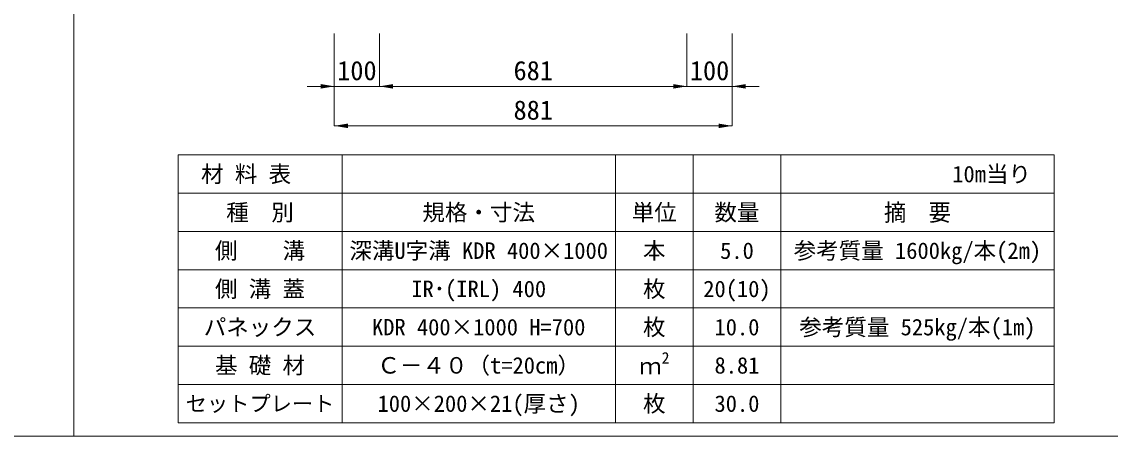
# Model space of a CAD drawing. Units: millimetres at full size. Extents: x 172874 to 217143, y 854931 to 903297.
# Drawn here: x 207428 to 209837, y 855531 to 856449 of the extents above; entities that cross this region are included whole.
import ezdxf
from ezdxf.enums import TextEntityAlignment as Align

# ---------------------------------------------------------------- set-up
doc = ezdxf.new("R2010")
doc.units = ezdxf.units.MM
doc.header["$LTSCALE"] = 20
for name, color, linetype, lineweight in [('Defpoints_3', 8, 'Continuous', 0), ('図枠', 5, 'Continuous', 13), ('寸法・材料表', 7, 'Continuous', 13), ('寸法線', 7, 'Continuous', 13)]:
    doc.layers.add(name, color=color, linetype=linetype, lineweight=lineweight)
doc.styles.add('ＭＳ ゴシック', font='')
doc.styles.add('ＭＳ Ｐゴシック', font='')
doc.styles.get('ＭＳ ゴシック').set_extended_font_data('MS Gothic')
doc.styles.get('ＭＳ Ｐゴシック').set_extended_font_data('MS PGothic')

# ---------------------------------------------------------------- blocks, each defined once
blk = doc.blocks.new('filled_arrow')
at = {"color": 0, "linetype": 'Continuous', "lineweight": -2}
blk.add_solid([(7.5, 1.25), (0, 0), (7.5, -1.25)], dxfattribs=at)

msp = doc.modelspace()

# ---------------------------------------------------------------- linework, layer by layer
at = {"layer": 'Defpoints_3'}
for p, q in [((207773.45, 856154.4), (209712.35, 856154.4)), ((207773.45, 856154.4), (207773.45, 856069.22)), ((208136.45, 856154.4), (208136.45, 856069.22)), ((208741.45, 856154.4), (208741.45, 856069.22)), ((208913.75, 856154.4), (208913.75, 856069.22)), ((209107.35, 856154.4), (209107.35, 856069.22)), ((209712.35, 856154.4), (209712.35, 856069.22))]:
    msp.add_line(p, q, dxfattribs=at)
at = {"layer": '図枠'}
for p, q in [((207542.9, 874031.02), (207542.9, 855531.02)), ((196742.9, 855531.02), (217142.9, 855531.02))]:
    msp.add_line(p, q, dxfattribs=at)
at = {"layer": '寸法・材料表'}
for p, q in [((207773.45, 856069.22), (209712.35, 856069.22)), ((207773.45, 856069.22), (207773.45, 855561.02)), ((208136.45, 856069.22), (208136.45, 855561.02)), ((208741.45, 856069.22), (208741.45, 855561.02)), ((208913.75, 856069.22), (208913.75, 855561.02)), ((209107.35, 856069.22), (209107.35, 855561.02)), ((209712.35, 856069.22), (209712.35, 855561.02)), ((207773.45, 855984.52), (209712.35, 855984.52)), ((207773.45, 855899.82), (209712.35, 855899.82)), ((207773.45, 855815.12), (209712.35, 855815.12)), ((207773.45, 855730.42), (209712.35, 855730.42)), ((207773.45, 855645.72), (209712.35, 855645.72)), ((207773.45, 855561.02), (209712.35, 855561.02))]:
    msp.add_line(p, q, dxfattribs=at)
at = {"layer": '寸法線'}
for p, q in [((208119.38, 856423.52), (208119.38, 856306.08)), ((208119.38, 856423.52), (208119.38, 856218.58)), ((208219.38, 856423.52), (208219.38, 856306.08)), ((208219.38, 856423.52), (208219.38, 856306.08)), ((208899.9, 856423.52), (208899.9, 856306.08)), ((208899.9, 856423.52), (208899.9, 856306.08)), ((208999.9, 856423.52), (208999.9, 856306.08)), ((208999.9, 856423.52), (208999.9, 856218.58)), ((208059.38, 856306.08), (208279.38, 856306.08)), ((208219.38, 856306.08), (208899.9, 856306.08)), ((208839.9, 856306.08), (209059.9, 856306.08)), ((208999.9, 856218.58), (208119.38, 856218.58))]:
    msp.add_line(p, q, dxfattribs=at)

# ---------------------------------------------------------------- block references
at = {"layer": '寸法線', "xscale": 4, "yscale": 4, "rotation": 180}
for p in [(208119.38, 856306.08), (208899.9, 856306.08), (208899.9, 856306.08), (208999.9, 856218.58)]:
    msp.add_blockref('filled_arrow', p, dxfattribs=at)
at = {"layer": '寸法線', "xscale": 4, "yscale": 4}
for p in [(208219.38, 856306.08), (208219.38, 856306.08), (208999.9, 856306.08), (208119.38, 856218.58)]:
    msp.add_blockref('filled_arrow', p, dxfattribs=at)

# ---------------------------------------------------------------- texts
at = {"layer": '寸法・材料表', "style": 'ＭＳ ゴシック'}
msp.add_text('\u3000材 料 表', height=36.55, dxfattribs=at).set_placement((207774.61, 856111.81), align=Align.MIDDLE_LEFT)
msp.add_text('10m当り\u3000', height=36.55, dxfattribs=at).set_placement((209711.19, 856111.81), align=Align.MIDDLE_RIGHT)
for s, height, p in [('種\u3000別', 36.55, (207954.95, 856026.87)), ('規格・寸法', 36.55, (208438.95, 856026.87)), ('単位', 36.55, (208827.6, 856026.87)), ('数量', 36.55, (209010.55, 856026.87)), ('側\u3000\u3000溝', 36.55, (207954.95, 855942.17)), ('深溝U字溝 KDR 400×1000', 36.55, (208438.95, 855942.17)), ('本', 36.55, (208827.6, 855942.17)), ('参考質量 1600kg/本(2m)', 36.55, (209409.85, 855942.17)), ('5.0', 36.55, (209010.55, 855942.17)), ('側 溝 蓋', 36.55, (207954.95, 855857.47)), ('IR･(IRL) 400', 36.55, (208438.95, 855857.47)), ('枚', 36.55, (208827.6, 855857.47)), ('20(10)', 36.55, (209010.55, 855857.47)), ('パネックス', 36.55, (207954.95, 855772.77)), ('枚', 36.55, (208827.6, 855772.77)), ('参考質量 525kg/本(1m)', 36.55, (209409.85, 855772.77)), ('KDR 400×1000 H=700', 36.55, (208438.95, 855772.77)), ('10.0', 36.55, (209010.55, 855772.77)), ('基 礎 材', 36.55, (207954.95, 855688.07)), ('Ｃ－４０（t=20cm）', 36.55, (208438.95, 855688.07)), ('8.81', 36.55, (209010.55, 855688.07)), ('枚', 36.55, (208827.6, 855603.37)), ('セットプレート', 34.46, (207954.95, 855603.37)), ('100×200×21(厚さ)', 36.55, (208438.95, 855603.37)), ('30.0', 36.55, (209010.55, 855603.37))]:
    msp.add_text(s, height=height, dxfattribs=at).set_placement(p, align=Align.MIDDLE_CENTER)
at = {"layer": '寸法・材料表', "style": 'ＭＳ Ｐゴシック', "width": 0.95}
msp.add_text('摘\u3000要', height=38.1, dxfattribs=at).set_placement((209409.85, 856026.87), align=Align.MIDDLE_CENTER)
at = {"layer": '寸法・材料表', "style": 'ＭＳ ゴシック'}
for s, height, p in [('2', 25.59, (208843.8, 855684.1)), ('ｍ', 36.55, (208793.95, 855657.15))]:
    msp.add_text(s, height=height, dxfattribs=at).set_placement(p, align=Align.BOTTOM_LEFT)
at = {"layer": '寸法線', "style": 'ＭＳ ゴシック'}
for s, p in [('100', (208169.38, 856341.08)), ('681', (208559.64, 856341.08)), ('100', (208949.9, 856341.08)), ('881', (208559.64, 856253.58))]:
    msp.add_text(s, height=42.72, dxfattribs=at).set_placement(p, align=Align.MIDDLE_CENTER)

doc.saveas('drawing.dxf')
